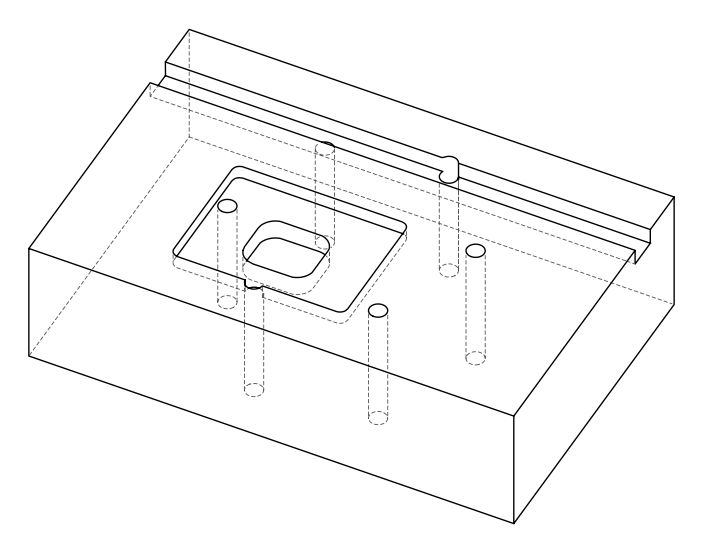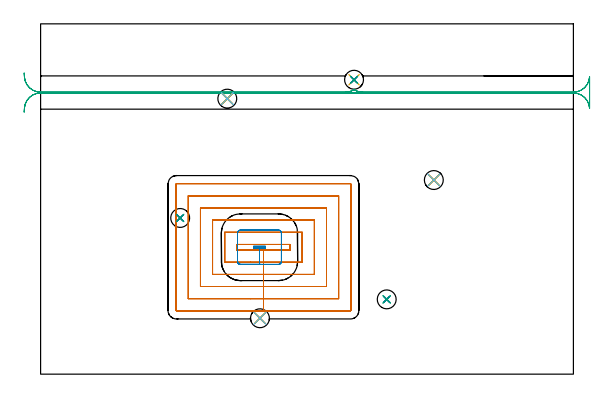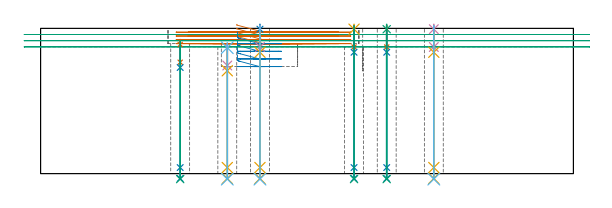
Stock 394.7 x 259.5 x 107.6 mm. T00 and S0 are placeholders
(PLAN: 27 operations, 20 tool changes, 27.2 min)
(1 MILL_RECTANGULAR_POCKET | POCKET_RECTANGULAR_STRAIGHT | NXT0201_011 | Follow Part, ap 3, ae 75% | 13.57 min | 169332 mm3)
(2 MILL_RECTANGULAR_POCKET_1 | POCKET_RECTANGULAR_STRAIGHT_1 | UGT0201_106 | Follow Part, ap 6, ae 75% | 1.9 min | 44505 mm3)
(3 MILL_RECTANGULAR_SLOT | SLOT_RECTANGULAR | UGT0201_106 | Follow Part, ap 6, ae 75% | 5.4 min | 133265 mm3)
(4 SPOT_DRILL | STEP1HOLE | NXT0321_9005460120000 | 0.03 min | 2 mm3)
(5 SPOT_DRILL_1 | STEP1HOLE_1 | NXT0321_9005460120000 | 0.03 min | 0 mm3)
(6 SPOT_DRILL_2 | STEP1HOLE_2 | NXT0321_9005460120000 | 0.03 min | 9 mm3)
(7 SPOT_DRILL_3 | STEP1HOLE_3 | NXT0321_9005460120000 | 0.03 min | 13 mm3)
(8 SPOT_DRILL_4 | STEP1HOLE_4 | NXT0321_9005460120000 | 0.03 min | 2 mm3)
(9 SPOT_DRILL_5 | STEP1HOLE_5 | NXT0321_9005460120000 | 0.03 min | 0 mm3)
(10 DRILL_BLIND_HOLE_INTO_CENTER | STEP1HOLE | UGT0301_207 | 0.06 min | 792 mm3)
(11 GUN_DRILL_THROUGH_HOLE | STEP1HOLE | UGT0307_006 | 0.53 min | 6047 mm3)
(12 DRILL_TO_ENLARGE_THROUGH_HOLE | STEP1HOLE | NXT0301_104 | 0.46 min | 9672 mm3)
(13 DRILL_BLIND_HOLE_INTO_CENTER_1 | STEP1HOLE_1 | UGT0301_207 | 0.06 min | 0 mm3)
(14 GUN_DRILL_THROUGH_HOLE_1 | STEP1HOLE_1 | UGT0307_006 | 0.53 min | 5949 mm3)
(15 DRILL_TO_ENLARGE_THROUGH_HOLE_1 | STEP1HOLE_1 | NXT0301_104 | 0.46 min | 8774 mm3)
(16 DRILL_BLIND_HOLE_INTO_CENTER_2 | STEP1HOLE_2 | UGT0301_207 | 0.07 min | 801 mm3)
(17 GUN_DRILL_THROUGH_HOLE_2 | STEP1HOLE_2 | UGT0307_006 | 0.48 min | 5182 mm3)
(18 DRILL_TO_ENLARGE_THROUGH_HOLE_2 | STEP1HOLE_2 | NXT0301_104 | 0.4 min | 8446 mm3)
(19 DRILL_BLIND_HOLE_INTO_CENTER_3 | STEP1HOLE_3 | UGT0301_207 | 0.07 min | 785 mm3)
(20 GUN_DRILL_THROUGH_HOLE_3 | STEP1HOLE_3 | UGT0307_006 | 0.49 min | 5340 mm3)
(21 DRILL_TO_ENLARGE_THROUGH_HOLE_3 | STEP1HOLE_3 | NXT0301_104 | 0.41 min | 8671 mm3)
(22 DRILL_BLIND_HOLE_INTO_CENTER_4 | STEP1HOLE_4 | UGT0301_207 | 0.06 min | 353 mm3)
(23 GUN_DRILL_THROUGH_HOLE_4 | STEP1HOLE_4 | UGT0307_006 | 0.53 min | 6057 mm3)
(24 DRILL_TO_ENLARGE_THROUGH_HOLE_4 | STEP1HOLE_4 | NXT0301_104 | 0.46 min | 9150 mm3)
(25 DRILL_BLIND_HOLE_INTO_CENTER_5 | STEP1HOLE_5 | UGT0301_207 | 0.06 min | 800 mm3)
(26 GUN_DRILL_THROUGH_HOLE_5 | STEP1HOLE_5 | UGT0307_006 | 0.53 min | 6045 mm3)
(27 DRILL_TO_ENLARGE_THROUGH_HOLE_5 | STEP1HOLE_5 | NXT0301_104 | 0.46 min | 9687 mm3)
(TOOL NXT0201_011 | ENDMILL 12mm [2P460-1200-NA 1630] | D12 FL38 Z6)
(TOOL UGT0201_106 | End Mill 24 mm | D24 FL25 Z2)
(TOOL NXT0321_9005460120000 | NC Spot Drill, 142deg, 12mm, Carbide, Uncoated | D12 PA142 FL30 Z2)
(TOOL UGT0301_207 | Twist Drill 9.2 mm | D9.2 PA118 FL80 Z2)
(TOOL UGT0307_006 | Gun Drill 9 mm | D9 PA130 FL24 Z1)
(TOOL NXT0301_104 | Carbide Drill 14mm [860.1-1400-112A1-MM 2214] | D14 PA140 FL123 Z2)
(OP 1 MILL_RECTANGULAR_POCKET)
G17 G21 G94 G90
T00 M6
G54
G17 G0 G90 X145.4 Y93.939 S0 M3
G43 Z117.6 H1
Z110.6
G94 G1 Y91.9 Z110.054 F250.
X155.519 Z107.342
X165.1 Z104.775
X184.8 F500.
Y96.1
X145.4
Y91.9
X155.519
X165.1
Y82.9
X193.8
Y105.1
X136.4
Y82.9
X155.519
X165.1
Y73.9
X202.8
Y114.1
X127.4
Y73.9
X155.519
X165.1
Y64.9
X211.8
Y123.1
X118.4
Y64.9
X155.519
X165.1
Y55.9
X220.8
Y132.1
X109.4
Y55.9
X155.519
X165.1
Y46.9
X229.5
G3 X229.8 Y47.2 R0.3
G1 Y140.8
G3 X229.5 Y141.1 R0.3
G1 X100.7
G3 X100.4 Y140.8 R0.3
G1 Y47.2
G3 X100.7 Y46.9 R0.3
G1 X165.1
X166.1
G0 X145.4 Y93.939 Z107.775
G1 Y91.9 Z107.229 F250.
X155.519 Z104.517
X165.1 Z101.95
X184.8 F500.
Y96.1
X145.4
Y91.9
X155.519
X165.1
Y82.9
X193.8
Y105.1
X136.4
Y82.9
X155.519
X165.1
Y73.9
X202.8
Y114.1
X127.4
Y73.9
X155.519
X165.1
Y64.9
X211.8
Y123.1
X118.4
Y64.9
X155.519
X165.1
Y55.9
X220.8
Y132.1
X109.4
Y55.9
X155.519
X165.1
Y46.9
X229.5
G3 X229.8 Y47.2 R0.3
G1 Y140.8
G3 X229.5 Y141.1 R0.3
G1 X100.7
G3 X100.4 Y140.8 R0.3
G1 Y47.2
G3 X100.7 Y46.9 R0.3
G1 X165.1
X166.1
G0 X145.4 Y93.939 Z104.95
G1 Y91.9 Z104.404 F250.
X155.519 Z101.692
X165.1 Z99.125
X184.8 F500.
Y96.1
X145.4
Y91.9
X155.519
X165.1
Y82.9
X193.8
Y105.1
X136.4
Y82.9
X155.519
X165.1
Y73.9
X202.8
Y114.1
X127.4
Y73.9
X155.519
X165.1
Y64.9
X211.8
Y123.1
X118.4
Y64.9
X155.519
X165.1
Y55.9
X220.8
Y132.1
X109.4
Y55.9
X155.519
X165.1
Y46.9
X229.5
G3 X229.8 Y47.2 R0.3
G1 Y140.8
G3 X229.5 Y141.1 R0.3
G1 X100.7
G3 X100.4 Y140.8 R0.3
G1 Y47.2
G3 X100.7 Y46.9 R0.3
G1 X165.1
X166.1
G0 X145.4 Y93.939 Z102.125
G1 Y91.9 Z101.579 F250.
X155.519 Z98.867
X165.1 Z96.3
X184.8 F500.
Y96.1
X145.4
Y91.9
X155.519
X165.1
Y82.9
X193.8
Y105.1
X136.4
Y82.9
X155.519
X165.1
Y73.9
X202.8
Y114.1
X127.4
Y73.9
X155.519
X165.1
Y64.9
X211.8
Y123.1
X118.4
Y64.9
X155.519
X165.1
Y55.9
X220.8
Y132.1
X109.4
Y55.9
X155.519
X165.1
Y46.9
X229.5
G3 X229.8 Y47.2 R0.3
G1 Y140.8
G3 X229.5 Y141.1 R0.3
G1 X100.7
G3 X100.4 Y140.8 R0.3
G1 Y47.2
G3 X100.7 Y46.9 R0.3
G1 X165.1
X166.1
G0 Z117.6
M5
M2
(OP 2 MILL_RECTANGULAR_POCKET_1)
G17 G21 G94 G90
T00 M6
G54
G17 G0 G90 X145.9 Y98.31 S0 M3
G43 Z117.6 H0
Z104.94
G94 G1 Y83.352 Z100.932 F250.
X145.962 Y82.961 Z100.826
X146.092 Y82.588 Z100.72
X146.287 Y82.244 Z100.614
X146.541 Y81.941 Z100.508
X146.844 Y81.687 Z100.402
X147.188 Y81.492 Z100.296
X147.561 Y81.362 Z100.19
X147.952 Y81.3 Z100.084
X162.15 Z96.28
Y93.3
X166.4 F500.
Y94.7
X157.9
Y93.3
X162.15
Y81.3
X176.2
G3 X178.4 Y83.5 R2.2
G1 Y104.5
G3 X176.2 Y106.7 R2.2
G1 X148.1
G3 X145.9 Y104.5 R2.2
G1 Y83.5
G3 X148.1 Y81.3 R2.2
G1 X162.15
X163.15
G0 X145.9 Y98.31 Z99.28
G1 Y83.352 Z95.272 F250.
X145.962 Y82.961 Z95.166
X146.092 Y82.588 Z95.06
X146.287 Y82.244 Z94.954
X146.541 Y81.941 Z94.848
X146.844 Y81.687 Z94.742
X147.188 Y81.492 Z94.636
X147.561 Y81.362 Z94.53
X147.952 Y81.3 Z94.424
X162.15 Z90.62
Y93.3
X166.4 F500.
Y94.7
X157.9
Y93.3
X162.15
Y81.3
X176.2
G3 X178.4 Y83.5 R2.2
G1 Y104.5
G3 X176.2 Y106.7 R2.2
G1 X148.1
G3 X145.9 Y104.5 R2.2
G1 Y83.5
G3 X148.1 Y81.3 R2.2
G1 X162.15
X163.15
G0 X145.9 Y98.31 Z93.62
G1 Y83.352 Z89.612 F250.
X145.962 Y82.961 Z89.506
X146.092 Y82.588 Z89.4
X146.287 Y82.244 Z89.294
X146.541 Y81.941 Z89.188
X146.844 Y81.687 Z89.082
X147.188 Y81.492 Z88.976
X147.561 Y81.362 Z88.87
X147.952 Y81.3 Z88.764
X162.15 Z84.96
Y93.3
X166.4 F500.
Y94.7
X157.9
Y93.3
X162.15
Y81.3
X176.2
G3 X178.4 Y83.5 R2.2
G1 Y104.5
G3 X176.2 Y106.7 R2.2
G1 X148.1
G3 X145.9 Y104.5 R2.2
G1 Y83.5
G3 X148.1 Y81.3 R2.2
G1 X162.15
X163.15
G0 X145.9 Y98.31 Z87.96
G1 Y83.352 Z83.952 F250.
X145.962 Y82.961 Z83.846
X146.092 Y82.588 Z83.74
X146.287 Y82.244 Z83.634
X146.541 Y81.941 Z83.528
X146.844 Y81.687 Z83.422
X147.188 Y81.492 Z83.316
X147.561 Y81.362 Z83.21
X147.952 Y81.3 Z83.104
X162.15 Z79.3
Y93.3
X166.4 F500.
Y94.7
X157.9
Y93.3
X162.15
Y81.3
X176.2
G3 X178.4 Y83.5 R2.2
G1 Y104.5
G3 X176.2 Y106.7 R2.2
G1 X148.1
G3 X145.9 Y104.5 R2.2
G1 Y83.5
G3 X148.1 Y81.3 R2.2
G1 X162.15
X163.15
G0 Z117.6
M5
M2
(OP 3 MILL_RECTANGULAR_SLOT)
G17 G21 G94 G90
T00 M6
G54
G17 G0 G90 X-12.182 Y194.155 S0 M3
G43 Z117.6 H0
Z103.033
G94 G1 X-11.97 Y197.148 F250.
G2 X0. Y208.3 R12. F500.
G1 X394.7
G2 X406.69 Y196.79 R12.
G1 X406.7
Y220.41
X406.69
G2 X394.7 Y208.9 R12.
G1 X238.616
G2 X232.2 Y210.759 R12.
X225.784 Y208.9 R12.
G1 X0.
G2 X-11.97 Y220.052 R12.
G1 X-12.182 Y223.045 F250.
G0 Y194.155 Z98.467
G1 X-11.97 Y197.148
G2 X0. Y208.3 R12. F500.
G1 X394.7
G2 X406.69 Y196.79 R12.
G1 X406.7
Y220.41
X406.69
G2 X394.7 Y208.9 R12.
G1 X238.616
G2 X232.2 Y210.759 R12.
X225.784 Y208.9 R12.
G1 X0.
G2 X-11.97 Y220.052 R12.
G1 X-12.182 Y223.045 F250.
G0 Y194.155 Z93.9
G1 X-11.97 Y197.148
G2 X0. Y208.3 R12. F500.
G1 X394.7
G2 X406.69 Y196.79 R12.
G1 X406.7
Y220.41
X406.69
G2 X394.7 Y208.9 R12.
G1 X238.616
G2 X232.2 Y210.759 R12.
X225.784 Y208.9 R12.
G1 X0.
G2 X-11.97 Y220.052 R12.
G1 X-12.182 Y223.045 F250.
G0 Z117.6
M5
M2
(OP 4 SPOT_DRILL)
G17 G21 G94 G90
T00 M6
G54
G17 G0 G90 X291.3 Y143.8 S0 M3
G43 Z117.6 H0
G94 G81 G98 Z106.997 F250. R110.6
G80
M5
M2
(OP 5 SPOT_DRILL_1)
G17 G21 G94 G90
T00 M6
G54
G17 G0 G90 X232.2 Y218.1 S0 M3
G43 Z117.6 H0
G94 G81 G98 Z106.997 F250. R110.6
G80
M5
M2
(OP 6 SPOT_DRILL_2)
G17 G21 G94 G90
T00 M6
G54
G17 G0 G90 X138.3 Y204.1 S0 M3
G43 Z117.6 H0
G94 G81 G98 Z93.297 F250. R96.9
G80
M5
M2
(OP 7 SPOT_DRILL_3)
G17 G21 G94 G90
T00 M6
G54
G17 G0 G90 X103.4 Y115.7 S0 M3
G43 Z117.6 H0
G94 G81 G98 Z95.697 F250. R99.3
G80
M5
M2
(OP 8 SPOT_DRILL_4)
G17 G21 G94 G90
T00 M6
G54
G17 G0 G90 X162.5 Y41.4 S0 M3
G43 Z117.6 H0
G94 G81 G98 Z106.997 F250. R110.6
G80
M5
M2
(OP 9 SPOT_DRILL_5)
G17 G21 G94 G90
T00 M6
G54
G17 G0 G90 X256.4 Y55.4 S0 M3
G43 Z117.6 H0
G94 G81 G98 Z106.997 F250. R110.6
G80
M5
M2
(OP 10 DRILL_BLIND_HOLE_INTO_CENTER)
G17 G21 G94 G90
T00 M6
G54
G17 G0 G90 X291.3 Y143.8 S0 M3
G43 Z117.6 H0
G94 G81 G98 Z93.8 F250. R109.6
G80
M5
M2
(OP 11 GUN_DRILL_THROUGH_HOLE)
G17 G21 G94 G90
T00 M6
G54
G17 G0 G90 X291.3 Y143.8 M8
G43 Z117.6 H0
Z105.429
S716 M3
G94 G1 Z89.905 F125. M26
G4 X.084
Z4.5 F250.
G4 X.084
Z-3.598 F125.
G4 X.084
M5
M9
G0 Z105.429
Z117.6
M2
(OP 12 DRILL_TO_ENLARGE_THROUGH_HOLE)
G17 G21 G94 G90
T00 M6
G54
G17 G0 G90 X291.3 Y143.8 S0 M3
G43 Z117.6 H1
G94 G73 G98 Z-4.048 F250. Q13.956 R109.6
G80
M5
M2
(OP 13 DRILL_BLIND_HOLE_INTO_CENTER_1)
G17 G21 G94 G90
T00 M6
G54
G17 G0 G90 X232.2 Y218.1 S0 M3
G43 Z117.6 H0
G94 G81 G98 Z93.8 F250. R109.6
G80
M5
M2
(OP 14 GUN_DRILL_THROUGH_HOLE_1)
G17 G21 G94 G90
T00 M6
G54
G17 G0 G90 X232.2 Y218.1 M8
G43 Z117.6 H0
Z105.429
S716 M3
G94 G1 Z89.905 F125. M26
G4 X.084
Z4.5 F250.
G4 X.084
Z-3.598 F125.
G4 X.084
M5
M9
G0 Z105.429
Z117.6
M2
(OP 15 DRILL_TO_ENLARGE_THROUGH_HOLE_1)
G17 G21 G94 G90
T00 M6
G54
G17 G0 G90 X232.2 Y218.1 S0 M3
G43 Z117.6 H1
G94 G73 G98 Z-4.048 F250. Q13.956 R109.6
G80
M5
M2
(OP 16 DRILL_BLIND_HOLE_INTO_CENTER_2)
G17 G21 G94 G90
T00 M6
G54
G17 G0 G90 X138.3 Y204.1 S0 M3
G43 Z117.6 H0
G94 G81 G98 Z80.1 F250. R95.9
G80
M5
M2
(OP 17 GUN_DRILL_THROUGH_HOLE_2)
G17 G21 G94 G90
T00 M6
G54
G17 G0 G90 X138.3 Y204.1 M8
G43 Z117.6 H0
Z91.729
S716 M3
G94 G1 Z76.205 F125. M26
G4 X.084
Z4.5 F250.
G4 X.084
Z-3.598 F125.
G4 X.084
M5
M9
G0 Z91.729
Z117.6
M2
(OP 18 DRILL_TO_ENLARGE_THROUGH_HOLE_2)
G17 G21 G94 G90
T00 M6
G54
G17 G0 G90 X138.3 Y204.1 S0 M3
G43 Z117.6 H1
G94 G73 G98 Z-4.048 F250. Q13.993 R95.9
G80
M5
M2
(OP 19 DRILL_BLIND_HOLE_INTO_CENTER_3)
G17 G21 G94 G90
T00 M6
G54
G17 G0 G90 X103.4 Y115.7 S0 M3
G43 Z117.6 H0
G94 G81 G98 Z82.5 F250. R98.3
G80
M5
M2
(OP 20 GUN_DRILL_THROUGH_HOLE_3)
G17 G21 G94 G90
T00 M6
G54
G17 G0 G90 X103.4 Y115.7 M8
G43 Z117.6 H0
Z94.129
S716 M3
G94 G1 Z78.605 F125. M26
G4 X.084
Z4.5 F250.
G4 X.084
Z-3.598 F125.
G4 X.084
M5
M9
G0 Z94.129
Z117.6
M2
(OP 21 DRILL_TO_ENLARGE_THROUGH_HOLE_3)
G17 G21 G94 G90
T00 M6
G54
G17 G0 G90 X103.4 Y115.7 S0 M3
G43 Z117.6 H1
G94 G73 G98 Z-4.048 F250. Q12.543 R98.3
G80
M5
M2
(OP 22 DRILL_BLIND_HOLE_INTO_CENTER_4)
G17 G21 G94 G90
T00 M6
G54
G17 G0 G90 X162.5 Y41.4 S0 M3
G43 Z117.6 H0
G94 G81 G98 Z93.8 F250. R109.6
G80
M5
M2
(OP 23 GUN_DRILL_THROUGH_HOLE_4)
G17 G21 G94 G90
T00 M6
G54
G17 G0 G90 X162.5 Y41.4 M8
G43 Z117.6 H0
Z105.429
S716 M3
G94 G1 Z89.905 F125. M26
G4 X.084
Z4.5 F250.
G4 X.084
Z-3.598 F125.
G4 X.084
M5
M9
G0 Z105.429
Z117.6
M2
(OP 24 DRILL_TO_ENLARGE_THROUGH_HOLE_4)
G17 G21 G94 G90
T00 M6
G54
G17 G0 G90 X162.5 Y41.4 S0 M3
G43 Z117.6 H1
G94 G73 G98 Z-4.048 F250. Q13.956 R109.6
G80
M5
M2
(OP 25 DRILL_BLIND_HOLE_INTO_CENTER_5)
G17 G21 G94 G90
T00 M6
G54
G17 G0 G90 X256.4 Y55.4 S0 M3
G43 Z117.6 H0
G94 G81 G98 Z93.8 F250. R109.6
G80
M5
M2
(OP 26 GUN_DRILL_THROUGH_HOLE_5)
G17 G21 G94 G90
T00 M6
G54
G17 G0 G90 X256.4 Y55.4 M8
G43 Z117.6 H0
Z105.429
S716 M3
G94 G1 Z89.905 F125. M26
G4 X.084
Z4.5 F250.
G4 X.084
Z-3.598 F125.
G4 X.084
M5
M9
G0 Z105.429
Z117.6
M2
(OP 27 DRILL_TO_ENLARGE_THROUGH_HOLE_5)
G17 G21 G94 G90
T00 M6
G54
G17 G0 G90 X256.4 Y55.4 S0 M3
G43 Z117.6 H1
G94 G73 G98 Z-4.048 F250. Q13.956 R109.6
G80
M5
M2
